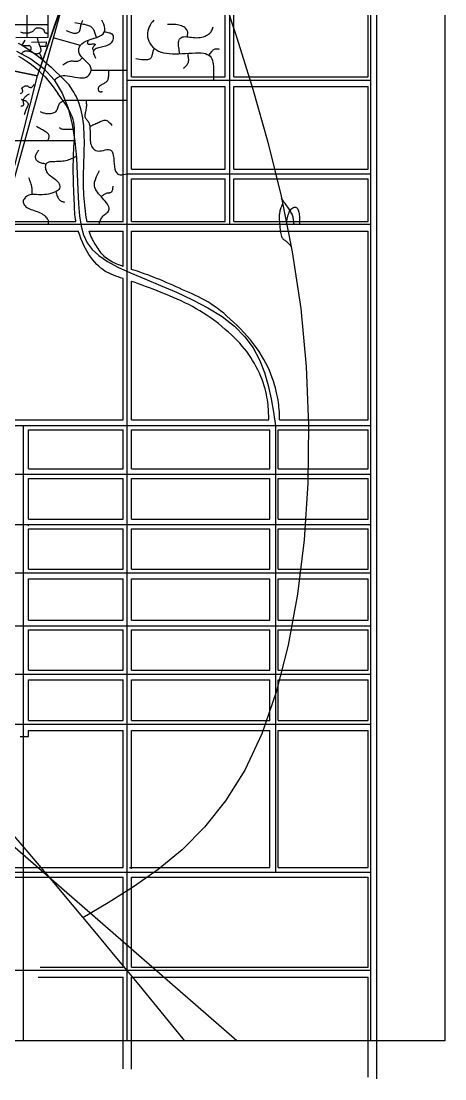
# Model space of a CAD drawing. Extents: x -15732 to 10897, y -24868 to 16165.
# Drawn here: x 5408 to 10897, y -24868 to -11160 of the extents above; entities that cross this region are included whole.
import ezdxf

# ---------------------------------------------------------------- set-up
doc = ezdxf.new("R2010")
doc.units = 0
doc.header["$MEASUREMENT"] = 0
for name, color, linetype in [('COASTLINE', 7, 'CONTINUOUS'), ('HIGHWAY', 7, 'CONTINUOUS'), ('REGIONAL_MAP', 7, 'CONTINUOUS'), ('STREETS-SPRAWL', 7, 'CONTINUOUS'), ('STREETS-SPRAWL-12M', 7, 'CONTINUOUS'), ('STREETS-SPRAWL-20M', 7, 'CONTINUOUS'), ('SUBURBS', 7, 'CONTINUOUS')]:
    doc.layers.add(name, color=color, linetype=linetype)

msp = doc.modelspace()

# ---------------------------------------------------------------- linework, layer by layer
at = {"layer": 'COASTLINE', "color": 7, "linetype": 'CONTINUOUS'}
for p, q in [((10897, 16165), (10897, -24374)), ((10897, -24374), (-15455, -24374))]:
    msp.add_line(p, q, dxfattribs=at)
at = {"layer": 'HIGHWAY', "color": 250, "linetype": 'CONTINUOUS'}
for p, q in [((7988, -10725), (8202, -11376)), ((8202, -11376), (8410, -12043)), ((8410, -12043), (8603, -12727)), ((8603, -12727), (8776, -13429)), ((8776, -13429), (8920, -14148)), ((8779, -13564), (8774, -13579)), ((8785, -13550), (8779, -13564)), ((8794, -13476), (8783, -13460)), ((8790, -13535), (8785, -13550)), ((8796, -13520), (8790, -13535)), ((8806, -13492), (8794, -13476)), ((8817, -13508), (8806, -13492)), ((8829, -13524), (8817, -13508)), ((8840, -13539), (8829, -13524)), ((8850, -13554), (8840, -13539)), ((8861, -13569), (8850, -13554)), ((8871, -13583), (8861, -13569)), ((8751, -13681), (8750, -13692)), ((8750, -13692), (8750, -13702)), ((8750, -13702), (8750, -13712)), ((8752, -13670), (8751, -13681)), ((8753, -13658), (8752, -13670)), ((8755, -13646), (8753, -13658)), ((8758, -13634), (8755, -13646)), ((8761, -13620), (8758, -13634)), ((8765, -13607), (8761, -13620)), ((8769, -13593), (8765, -13607)), ((8774, -13579), (8769, -13593)), ((8856, -13727), (8859, -13707)), ((8859, -13707), (8863, -13688)), ((8863, -13688), (8868, -13669)), ((8868, -13669), (8874, -13652)), ((8880, -13597), (8871, -13583)), ((8874, -13652), (8881, -13636)), ((8889, -13610), (8880, -13597)), ((8881, -13636), (8889, -13622)), ((8889, -13622), (8897, -13609)), ((8897, -13624), (8889, -13610)), ((8897, -13609), (8907, -13598)), ((8904, -13636), (8897, -13624)), ((8911, -13649), (8904, -13636)), ((8907, -13598), (8916, -13589)), ((8917, -13661), (8911, -13649)), ((8916, -13589), (8926, -13581)), ((8922, -13674), (8917, -13661)), ((8927, -13686), (8922, -13674)), ((8926, -13581), (8937, -13576)), ((8931, -13699), (8927, -13686)), ((8934, -13711), (8931, -13699)), ((8937, -13576), (8946, -13572)), ((8946, -13572), (8956, -13571)), ((8956, -13571), (8965, -13572)), ((8965, -13572), (8973, -13576)), ((8973, -13576), (8980, -13581)), ((8980, -13581), (8987, -13589)), ((8987, -13589), (8993, -13598)), ((8993, -13598), (8998, -13609)), ((8998, -13609), (9002, -13622)), ((9002, -13622), (9006, -13636)), ((9006, -13636), (9009, -13652)), ((9009, -13652), (9011, -13669)), ((9011, -13669), (9013, -13688)), ((9013, -13688), (9014, -13707)), ((9014, -13707), (9014, -13727)), ((8750, -13712), (8751, -13721)), ((8751, -13721), (8751, -13731)), ((8751, -13731), (8752, -13739)), ((8752, -13739), (8753, -13748)), ((8753, -13748), (8754, -13756)), ((8754, -13756), (8755, -13765)), ((8755, -13765), (8756, -13773)), ((8756, -13773), (8757, -13781)), ((8757, -13781), (8758, -13789)), ((8758, -13789), (8760, -13812)), ((8760, -13812), (8761, -13835)), ((8761, -13835), (8763, -13858)), ((8847, -13789), (8849, -13768)), ((8849, -13768), (8852, -13747)), ((8852, -13747), (8856, -13727)), ((8936, -13724), (8934, -13711)), ((8938, -13737), (8936, -13724)), ((8940, -13750), (8938, -13737)), ((8941, -13763), (8940, -13750)), ((8942, -13776), (8941, -13763)), ((8943, -13789), (8942, -13776)), ((9014, -13727), (9015, -13747)), ((9015, -13747), (9015, -13768)), ((9015, -13768), (9015, -13789)), ((8763, -13858), (8765, -13879)), ((8765, -13879), (8768, -13900)), ((8768, -13900), (8771, -13918)), ((8771, -13918), (8775, -13935)), ((8775, -13935), (8780, -13950)), ((8780, -13950), (8786, -13962)), ((8786, -13962), (8793, -13972)), ((8793, -13972), (8800, -13981)), ((8800, -13981), (8808, -13988)), ((8808, -13988), (8817, -13994)), ((8817, -13994), (8826, -14000)), ((8826, -14000), (8834, -14006)), ((8834, -14006), (8843, -14013)), ((8843, -14013), (8852, -14020)), ((8852, -14020), (8860, -14028)), ((8860, -14028), (8869, -14036)), ((8869, -14036), (8877, -14045)), ((8877, -14045), (8885, -14055)), ((8885, -14055), (8893, -14065)), ((8893, -14065), (8901, -14075)), ((8901, -14075), (8909, -14085)), ((8920, -14148), (9031, -14884)), ((9031, -14884), (9101, -15636)), ((9101, -15636), (9130, -16395)), ((9130, -16395), (9120, -17147)), ((9120, -17147), (9073, -17881)), ((9073, -17881), (8988, -18585)), ((8988, -18585), (8868, -19247)), ((8868, -19247), (8713, -19856)), ((8713, -19856), (8525, -20398)), ((8525, -20398), (8305, -20866)), ((8305, -20866), (8057, -21266)), ((8057, -21266), (7785, -21608)), ((5206, -21593), (5493, -21930)), ((7785, -21608), (7493, -21901)), ((5493, -21930), (5782, -22271)), ((7493, -21901), (7185, -22155)), ((7185, -22155), (6865, -22379)), ((5782, -22271), (6069, -22613)), ((6865, -22379), (6537, -22585)), ((6069, -22613), (6357, -22958)), ((6537, -22585), (6205, -22780)), ((6357, -22958), (6644, -23304)), ((6644, -23304), (6931, -23651)), ((6931, -23651), (7217, -24000)), ((7217, -24000), (7503, -24349)), ((7503, -24349), (7524, -24374))]:
    msp.add_line(p, q, dxfattribs=at)
at = {"layer": 'REGIONAL_MAP', "color": 8, "linetype": 'CONTINUOUS'}
msp.add_lwpolyline([(-15732, 16165), (10897, 16165), (10897, -24374), (-15732, -24374)], close=True, dxfattribs=at)
at = {"layer": 'STREETS-SPRAWL', "color": 7, "linetype": 'CONTINUOUS'}
for p, q in [((10014, -24868), (10014, -10537)), ((6728, -13755), (6728, -10664)), ((6838, -11882), (6838, -10664)), ((8053, -11882), (8053, -10664)), ((8163, -11882), (8163, -10664)), ((9904, -11882), (9904, -10664)), ((5369, -11444), (5433, -11479)), ((5433, -11479), (5495, -11518)), ((5373, -11614), (5432, -11648)), ((5432, -11648), (5488, -11684)), ((5495, -11518), (5557, -11560)), ((5557, -11560), (5617, -11605)), ((5617, -11605), (5677, -11653)), ((5488, -11684), (5541, -11722)), ((5541, -11722), (5591, -11761)), ((5591, -11761), (5636, -11800)), ((5677, -11653), (5737, -11704)), ((5737, -11704), (5796, -11758)), ((5796, -11758), (5854, -11813)), ((5636, -11800), (5678, -11841)), ((5678, -11841), (5717, -11883)), ((5717, -11883), (5753, -11925)), ((5753, -11925), (5788, -11968)), ((5854, -11813), (5912, -11869)), ((5912, -11869), (5970, -11926)), ((6838, -11882), (8053, -11882)), ((8163, -11882), (9904, -11882)), ((5788, -11968), (5821, -12011)), ((5821, -12011), (5852, -12054)), ((5852, -12054), (5884, -12098)), ((5970, -11926), (6028, -11984)), ((6044, -12008), (6028, -11984)), ((6059, -12031), (6044, -12008)), ((6075, -12055), (6059, -12031)), ((6090, -12080), (6075, -12055)), ((6838, -12008), (8053, -12008)), ((6838, -13078), (6838, -12008)), ((8053, -13078), (8053, -12008)), ((8163, -13078), (8163, -12008)), ((8163, -12008), (9904, -12008)), ((9904, -13078), (9904, -12008)), ((5912, -12136), (5884, -12098)), ((5939, -12173), (5912, -12136)), ((5965, -12211), (5939, -12173)), ((6105, -12106), (6090, -12080)), ((6119, -12133), (6105, -12106)), ((6133, -12162), (6119, -12133)), ((6146, -12192), (6133, -12162)), ((6159, -12225), (6146, -12192)), ((5990, -12249), (5965, -12211)), ((6014, -12286), (5990, -12249)), ((6035, -12323), (6014, -12286)), ((6053, -12360), (6035, -12323)), ((6170, -12259), (6159, -12225)), ((6181, -12295), (6170, -12259)), ((6190, -12334), (6181, -12295)), ((6199, -12374), (6190, -12334)), ((6068, -12397), (6053, -12360)), ((6080, -12434), (6068, -12397)), ((6089, -12470), (6080, -12434)), ((6095, -12507), (6089, -12470)), ((6207, -12417), (6199, -12374)), ((6213, -12462), (6207, -12417)), ((6218, -12508), (6213, -12462)), ((6098, -12544), (6095, -12507)), ((6100, -12581), (6098, -12544)), ((6100, -12619), (6100, -12581)), ((6222, -12557), (6218, -12508)), ((6224, -12608), (6222, -12557)), ((6226, -12659), (6224, -12608)), ((6092, -12783), (6094, -12740)), ((6094, -12740), (6097, -12699)), ((6097, -12699), (6098, -12658)), ((6098, -12658), (6100, -12619)), ((6227, -12711), (6226, -12659)), ((6227, -12764), (6227, -12711)), ((6085, -12921), (6087, -12873)), ((6087, -12873), (6090, -12827)), ((6090, -12827), (6092, -12783)), ((6223, -12919), (6225, -12868)), ((6225, -12868), (6226, -12816)), ((6226, -12816), (6227, -12764)), ((6082, -13072), (6083, -13020)), ((6083, -13020), (6084, -12969)), ((6084, -12969), (6085, -12921)), ((6218, -13063), (6220, -13016)), ((6220, -13016), (6221, -12968)), ((6221, -12968), (6223, -12919)), ((6083, -13125), (6082, -13072)), ((6084, -13180), (6083, -13125)), ((6214, -13198), (6215, -13153)), ((6215, -13153), (6216, -13108)), ((6216, -13108), (6218, -13063)), ((6838, -13078), (8053, -13078)), ((8163, -13078), (9904, -13078)), ((6085, -13234), (6084, -13180)), ((6087, -13289), (6085, -13234)), ((6089, -13341), (6087, -13289)), ((6214, -13242), (6214, -13198)), ((6214, -13285), (6214, -13242)), ((6216, -13329), (6214, -13285)), ((6838, -13205), (8053, -13205)), ((6838, -13755), (6838, -13205)), ((8053, -13755), (8053, -13205)), ((8163, -13755), (8163, -13205)), ((8163, -13205), (9904, -13205)), ((9904, -13755), (9904, -13205)), ((6092, -13392), (6089, -13341)), ((6094, -13440), (6092, -13392)), ((6218, -13373), (6216, -13329)), ((6220, -13416), (6218, -13373)), ((6223, -13459), (6220, -13416)), ((6095, -13485), (6094, -13440)), ((6097, -13525), (6095, -13485)), ((6098, -13562), (6097, -13525)), ((6100, -13597), (6098, -13562)), ((6227, -13501), (6223, -13459)), ((6231, -13543), (6227, -13501)), ((6236, -13584), (6231, -13543)), ((6102, -13630), (6100, -13597)), ((6105, -13663), (6102, -13630)), ((6109, -13696), (6105, -13663)), ((6114, -13730), (6109, -13696)), ((6241, -13624), (6236, -13584)), ((6246, -13664), (6241, -13624)), ((6251, -13701), (6246, -13664)), ((6257, -13738), (6251, -13701)), ((4308, -13755), (6118, -13755)), ((6119, -13755), (6114, -13730)), ((6260, -13755), (6257, -13738)), ((6260, -13755), (6728, -13755)), ((6838, -13755), (8053, -13755)), ((8163, -13755), (9904, -13755)), ((4308, -13881), (6150, -13881)), ((6153, -13890), (6150, -13881)), ((6167, -13934), (6153, -13890)), ((6183, -13978), (6167, -13934)), ((6201, -14022), (6183, -13978)), ((6288, -13881), (6728, -13881)), ((6293, -13896), (6288, -13881)), ((6302, -13922), (6293, -13896)), ((6311, -13946), (6302, -13922)), ((6322, -13968), (6311, -13946)), ((6332, -13990), (6322, -13968)), ((6728, -14339), (6728, -13881)), ((6838, -13881), (9904, -13881)), ((6838, -14377), (6838, -13881)), ((9904, -16328), (9904, -13881)), ((6220, -14066), (6201, -14022)), ((6241, -14108), (6220, -14066)), ((6263, -14147), (6241, -14108)), ((6344, -14010), (6332, -13990)), ((6355, -14029), (6344, -14010)), ((6367, -14049), (6355, -14029)), ((6380, -14068), (6367, -14049)), ((6392, -14088), (6380, -14068)), ((6405, -14107), (6392, -14088)), ((6418, -14127), (6405, -14107)), ((6286, -14185), (6263, -14147)), ((6311, -14220), (6286, -14185)), ((6336, -14253), (6311, -14220)), ((6362, -14284), (6336, -14253)), ((6432, -14146), (6418, -14127)), ((6446, -14165), (6432, -14146)), ((6461, -14183), (6446, -14165)), ((6477, -14200), (6461, -14183)), ((6494, -14217), (6477, -14200)), ((6512, -14232), (6494, -14217)), ((6531, -14246), (6512, -14232)), ((6550, -14259), (6531, -14246)), ((6388, -14312), (6362, -14284)), ((6415, -14337), (6388, -14312)), ((6441, -14360), (6415, -14337)), ((6468, -14380), (6441, -14360)), ((6494, -14398), (6468, -14380)), ((6571, -14271), (6550, -14259)), ((6593, -14282), (6571, -14271)), ((6615, -14293), (6593, -14282)), ((6638, -14304), (6615, -14293)), ((6662, -14314), (6638, -14304)), ((6687, -14323), (6662, -14314)), ((6713, -14333), (6687, -14323)), ((6728, -14339), (6713, -14333)), ((6852, -14382), (6838, -14377)), ((6883, -14392), (6852, -14382)), ((6914, -14402), (6883, -14392)), ((6520, -14414), (6494, -14398)), ((6548, -14428), (6520, -14414)), ((6575, -14441), (6548, -14428)), ((6604, -14453), (6575, -14441)), ((6634, -14464), (6604, -14453)), ((6665, -14475), (6634, -14464)), ((6697, -14487), (6665, -14475)), ((6728, -14497), (6697, -14487)), ((6728, -16328), (6728, -14497)), ((6946, -14413), (6914, -14402)), ((6980, -14425), (6946, -14413)), ((7014, -14437), (6980, -14425)), ((7050, -14449), (7014, -14437)), ((7087, -14463), (7050, -14449)), ((7124, -14477), (7087, -14463)), ((7163, -14493), (7124, -14477)), ((7204, -14510), (7163, -14493)), ((7245, -14527), (7204, -14510)), ((7287, -14545), (7245, -14527)), ((6838, -16328), (6838, -14533)), ((6844, -14535), (6838, -14533)), ((6886, -14549), (6844, -14535)), ((6929, -14564), (6886, -14549)), ((6974, -14580), (6929, -14564)), ((7021, -14597), (6974, -14580)), ((7070, -14615), (7021, -14597)), ((7120, -14635), (7070, -14615)), ((7172, -14655), (7120, -14635)), ((7223, -14675), (7172, -14655)), ((7329, -14564), (7287, -14545)), ((7372, -14583), (7329, -14564)), ((7415, -14603), (7372, -14583)), ((7458, -14622), (7415, -14603)), ((7500, -14641), (7458, -14622)), ((7542, -14659), (7500, -14641)), ((7583, -14677), (7542, -14659)), ((7276, -14697), (7223, -14675)), ((7328, -14719), (7276, -14697)), ((7379, -14741), (7328, -14719)), ((7430, -14763), (7379, -14741)), ((7480, -14786), (7430, -14763)), ((7529, -14810), (7480, -14786)), ((7624, -14695), (7583, -14677)), ((7665, -14714), (7624, -14695)), ((7705, -14733), (7665, -14714)), ((7745, -14754), (7705, -14733)), ((7786, -14776), (7745, -14754)), ((7826, -14799), (7786, -14776)), ((7867, -14824), (7826, -14799)), ((7579, -14834), (7529, -14810)), ((7627, -14859), (7579, -14834)), ((7676, -14886), (7627, -14859)), ((7724, -14914), (7676, -14886)), ((7772, -14944), (7724, -14914)), ((7907, -14852), (7867, -14824)), ((7949, -14881), (7907, -14852)), ((7990, -14913), (7949, -14881)), ((8032, -14946), (7990, -14913)), ((7820, -14976), (7772, -14944)), ((7868, -15010), (7820, -14976)), ((7916, -15045), (7868, -15010)), ((7963, -15080), (7916, -15045)), ((8074, -14982), (8032, -14946)), ((8117, -15021), (8074, -14982)), ((8161, -15061), (8117, -15021)), ((8205, -15104), (8161, -15061)), ((8008, -15117), (7963, -15080)), ((8052, -15154), (8008, -15117)), ((8094, -15191), (8052, -15154)), ((8134, -15227), (8094, -15191)), ((8249, -15149), (8205, -15104)), ((8293, -15195), (8249, -15149)), ((8336, -15243), (8293, -15195)), ((8172, -15263), (8134, -15227)), ((8207, -15299), (8172, -15263)), ((8240, -15335), (8207, -15299)), ((8272, -15370), (8240, -15335)), ((8378, -15292), (8336, -15243)), ((8418, -15342), (8378, -15292)), ((8456, -15393), (8418, -15342)), ((8301, -15406), (8272, -15370)), ((8330, -15442), (8301, -15406)), ((8356, -15480), (8330, -15442)), ((8382, -15518), (8356, -15480)), ((8491, -15443), (8456, -15393)), ((8523, -15493), (8491, -15443)), ((8407, -15557), (8382, -15518)), ((8430, -15598), (8407, -15557)), ((8453, -15639), (8430, -15598)), ((8553, -15543), (8523, -15493)), ((8579, -15593), (8553, -15543)), ((8603, -15641), (8579, -15593)), ((8474, -15680), (8453, -15639)), ((8494, -15722), (8474, -15680)), ((8512, -15763), (8494, -15722)), ((8529, -15804), (8512, -15763)), ((8625, -15689), (8603, -15641)), ((8644, -15736), (8625, -15689)), ((8662, -15782), (8644, -15736)), ((8544, -15845), (8529, -15804)), ((8557, -15884), (8544, -15845)), ((8568, -15923), (8557, -15884)), ((8677, -15827), (8662, -15782)), ((8691, -15871), (8677, -15827)), ((8703, -15913), (8691, -15871)), ((8578, -15961), (8568, -15923)), ((8586, -15997), (8578, -15961)), ((8593, -16032), (8586, -15997)), ((8599, -16066), (8593, -16032)), ((8713, -15954), (8703, -15913)), ((8722, -15993), (8713, -15954)), ((8729, -16030), (8722, -15993)), ((8736, -16066), (8729, -16030)), ((8604, -16099), (8599, -16066)), ((8607, -16130), (8604, -16099)), ((8610, -16160), (8607, -16130)), ((8612, -16189), (8610, -16160)), ((8741, -16101), (8736, -16066)), ((8745, -16133), (8741, -16101)), ((8748, -16164), (8745, -16133)), ((8751, -16194), (8748, -16164)), ((8614, -16216), (8612, -16189)), ((8614, -16243), (8614, -16216)), ((8615, -16269), (8614, -16243)), ((8615, -16294), (8615, -16269)), ((8615, -16319), (8615, -16294)), ((8753, -16222), (8751, -16194)), ((8754, -16249), (8753, -16222)), ((8754, -16275), (8754, -16249)), ((8755, -16301), (8754, -16275)), ((8755, -16326), (8755, -16301)), ((4308, -16328), (6728, -16328)), ((6838, -16328), (8615, -16328)), ((8615, -16328), (8615, -16319)), ((8755, -16328), (8755, -16326)), ((8755, -16328), (9904, -16328)), ((5505, -16960), (5505, -16455)), ((5505, -16455), (6728, -16455)), ((6728, -16960), (6728, -16455)), ((6838, -16960), (6838, -16455)), ((6838, -16455), (8628, -16455)), ((8628, -16960), (8628, -16455)), ((8738, -16960), (8738, -16455)), ((8738, -16455), (9904, -16455)), ((9904, -16960), (9904, -16455)), ((5505, -16960), (6728, -16960)), ((6838, -16960), (8628, -16960)), ((8738, -16960), (9904, -16960)), ((5505, -17614), (5505, -17086)), ((5505, -17086), (6728, -17086)), ((6728, -17614), (6728, -17086)), ((6838, -17614), (6838, -17086)), ((6838, -17086), (8628, -17086)), ((8628, -17614), (8628, -17086)), ((8738, -17614), (8738, -17086)), ((8738, -17086), (9904, -17086)), ((9904, -17614), (9904, -17086)), ((5505, -17614), (6728, -17614)), ((6838, -17614), (8628, -17614)), ((8738, -17614), (9904, -17614)), ((5505, -17700), (5505, -17693)), ((5505, -18261), (5505, -17740)), ((5505, -17740), (6728, -17740)), ((6728, -18261), (6728, -17740)), ((6838, -18261), (6838, -17740)), ((6838, -17740), (8628, -17740)), ((8628, -18261), (8628, -17740)), ((8738, -18261), (8738, -17740)), ((8738, -17740), (9904, -17740)), ((9904, -18261), (9904, -17740)), ((5505, -18261), (6728, -18261)), ((6838, -18261), (8628, -18261)), ((8738, -18261), (9904, -18261)), ((5505, -18923), (5505, -18387)), ((5505, -18387), (6728, -18387)), ((6728, -18923), (6728, -18387)), ((6838, -18923), (6838, -18387)), ((6838, -18387), (8628, -18387)), ((8628, -18923), (8628, -18387)), ((8738, -18923), (8738, -18387)), ((8738, -18387), (9904, -18387)), ((9904, -18923), (9904, -18387)), ((5505, -18923), (6728, -18923)), ((5505, -19570), (5505, -19049)), ((5505, -19049), (6728, -19049)), ((6728, -19570), (6728, -19049)), ((6838, -18923), (8628, -18923)), ((6838, -19570), (6838, -19049)), ((6838, -19049), (8628, -19049)), ((8628, -19570), (8628, -19049)), ((8738, -18923), (9904, -18923)), ((8738, -19570), (8738, -19049)), ((8738, -19049), (9904, -19049)), ((9904, -19570), (9904, -19049)), ((5505, -19570), (6728, -19570)), ((6838, -19570), (8628, -19570)), ((8738, -19570), (9904, -19570)), ((5505, -20224), (5505, -19696)), ((5505, -19696), (6728, -19696)), ((6728, -20224), (6728, -19696)), ((6838, -20224), (6838, -19696)), ((6838, -19696), (8628, -19696)), ((8628, -20224), (8628, -19696)), ((8738, -20224), (8738, -19696)), ((8738, -19696), (9904, -19696)), ((9904, -20224), (9904, -19696)), ((5505, -20224), (6728, -20224)), ((6838, -20224), (8628, -20224)), ((8738, -20224), (9904, -20224)), ((5505, -20429), (5505, -20351)), ((5505, -20351), (6728, -20351)), ((6728, -22127), (6728, -20351)), ((6838, -20351), (8628, -20351)), ((6838, -22146), (6838, -20351)), ((8628, -22127), (8628, -20351)), ((8738, -22127), (8738, -20351)), ((8738, -20351), (9904, -20351)), ((9904, -22127), (9904, -20351)), ((5395, -20429), (5505, -20429)), ((5124, -22127), (6728, -22127)), ((6813, -22127), (8628, -22127)), ((8738, -22127), (9904, -22127)), ((5246, -22253), (6728, -22253)), ((6728, -23421), (6728, -22253)), ((6838, -23421), (6838, -22253)), ((6838, -22253), (9904, -22253)), ((9904, -23421), (9904, -22253)), ((5654, -23421), (6728, -23421)), ((6838, -23421), (9904, -23421)), ((5627, -23548), (6728, -23548)), ((6728, -24736), (6728, -23548)), ((6838, -24742), (6838, -23548)), ((6838, -23548), (9904, -23548)), ((9904, -24848), (9904, -23548))]:
    msp.add_line(p, q, dxfattribs=at)
at = {"layer": 'STREETS-SPRAWL-12M', "color": 253, "linetype": 'CONTINUOUS'}
for p, q in [((6045, -10573), (5152, -13789)), ((5480, -10978), (5480, -11372)), ((5752, -10978), (5752, -11372)), ((5327, -11205), (5754, -11204)), ((6127, -11187), (6103, -11183)), ((6150, -11190), (6127, -11187)), ((6172, -11194), (6150, -11190)), ((6194, -11197), (6172, -11194)), ((6175, -11234), (6174, -11242)), ((6176, -11226), (6175, -11234)), ((6178, -11218), (6176, -11226)), ((6180, -11210), (6178, -11218)), ((6182, -11202), (6180, -11210)), ((6185, -11194), (6182, -11202)), ((6188, -11186), (6185, -11194)), ((6192, -11178), (6188, -11186)), ((6196, -11170), (6192, -11178)), ((6215, -11201), (6194, -11197)), ((6200, -11162), (6196, -11170)), ((6205, -11153), (6200, -11162)), ((6235, -11205), (6215, -11201)), ((6253, -11210), (6235, -11205)), ((6270, -11214), (6253, -11210)), ((6285, -11219), (6270, -11214)), ((6298, -11225), (6285, -11219)), ((6309, -11231), (6298, -11225)), ((6319, -11238), (6309, -11231)), ((6328, -11245), (6319, -11238)), ((6467, -11173), (6452, -11147)), ((6479, -11200), (6467, -11173)), ((6488, -11227), (6479, -11200)), ((6493, -11254), (6488, -11227)), ((7067, -11233), (7057, -11258)), ((7079, -11210), (7067, -11233)), ((7093, -11187), (7079, -11210)), ((7110, -11167), (7093, -11187)), ((7127, -11148), (7110, -11167)), ((7325, -11203), (7302, -11203)), ((7348, -11203), (7325, -11203)), ((7370, -11203), (7348, -11203)), ((7392, -11203), (7370, -11203)), ((7413, -11205), (7392, -11203)), ((7433, -11207), (7413, -11205)), ((7452, -11210), (7433, -11207)), ((7470, -11215), (7452, -11210)), ((7487, -11220), (7470, -11215)), ((7502, -11227), (7487, -11220)), ((7515, -11235), (7502, -11227)), ((7528, -11243), (7515, -11235)), ((7890, -11247), (7895, -11234)), ((5752, -11372), (5341, -11374)), ((5400, -11297), (5409, -11302)), ((5409, -11302), (5419, -11306)), ((5419, -11306), (5429, -11309)), ((5429, -11309), (5441, -11311)), ((5441, -11311), (5453, -11313)), ((5453, -11313), (5465, -11313)), ((5465, -11313), (5477, -11313)), ((5477, -11313), (5489, -11312)), ((5489, -11312), (5501, -11311)), ((5501, -11311), (5512, -11309)), ((5512, -11309), (5522, -11306)), ((5522, -11306), (5531, -11303)), ((5531, -11303), (5539, -11300)), ((5539, -11300), (5547, -11297)), ((5547, -11297), (5554, -11293)), ((5554, -11293), (5560, -11288)), ((5560, -11288), (5566, -11284)), ((5566, -11284), (5571, -11279)), ((5571, -11279), (5576, -11274)), ((5576, -11274), (5580, -11269)), ((5580, -11269), (5585, -11264)), ((5585, -11264), (5590, -11259)), ((5590, -11259), (5595, -11255)), ((5595, -11255), (5601, -11251)), ((5601, -11251), (5607, -11248)), ((5607, -11248), (5615, -11246)), ((5615, -11246), (5624, -11245)), ((5621, -11382), (5618, -11372)), ((5624, -11245), (5633, -11245)), ((5633, -11245), (5644, -11246)), ((5644, -11246), (5654, -11248)), ((5654, -11248), (5664, -11251)), ((5664, -11251), (5674, -11255)), ((5674, -11255), (5683, -11259)), ((5683, -11259), (5690, -11263)), ((5690, -11263), (5696, -11269)), ((5696, -11269), (5700, -11274)), ((5700, -11274), (5703, -11280)), ((5703, -11280), (5706, -11286)), ((5706, -11286), (5708, -11292)), ((5708, -11292), (5710, -11297)), ((5710, -11297), (5712, -11302)), ((5712, -11302), (5715, -11306)), ((5715, -11306), (5718, -11309)), ((5718, -11309), (5722, -11311)), ((5722, -11311), (5727, -11312)), ((5727, -11312), (5732, -11313)), ((5732, -11313), (5737, -11314)), ((5737, -11314), (5743, -11314)), ((5743, -11314), (5749, -11314)), ((5749, -11314), (5752, -11314)), ((5819, -11371), (6171, -11471)), ((6010, -11291), (5996, -11284)), ((6025, -11297), (6010, -11291)), ((6039, -11302), (6025, -11297)), ((6052, -11307), (6039, -11302)), ((6065, -11312), (6052, -11307)), ((6078, -11315), (6065, -11312)), ((6090, -11318), (6078, -11315)), ((6102, -11319), (6090, -11318)), ((6112, -11319), (6102, -11319)), ((6122, -11318), (6112, -11319)), ((6131, -11316), (6122, -11318)), ((6139, -11312), (6131, -11316)), ((6146, -11308), (6139, -11312)), ((6152, -11303), (6146, -11308)), ((6158, -11297), (6152, -11303)), ((6162, -11290), (6158, -11297)), ((6166, -11283), (6162, -11290)), ((6168, -11275), (6166, -11283)), ((6170, -11267), (6168, -11275)), ((6172, -11259), (6170, -11267)), ((6173, -11251), (6172, -11259)), ((6174, -11242), (6173, -11251)), ((6336, -11253), (6328, -11245)), ((6343, -11262), (6336, -11253)), ((6349, -11271), (6343, -11262)), ((6354, -11282), (6349, -11271)), ((6352, -11382), (6388, -11370)), ((6359, -11293), (6354, -11282)), ((6364, -11305), (6359, -11293)), ((6368, -11318), (6364, -11305)), ((6372, -11331), (6368, -11318)), ((6376, -11344), (6372, -11331)), ((6379, -11358), (6376, -11344)), ((6383, -11372), (6379, -11358)), ((6388, -11370), (6421, -11356)), ((6421, -11356), (6449, -11341)), ((6449, -11341), (6471, -11323)), ((6471, -11323), (6485, -11302)), ((6484, -11298), (6501, -11300)), ((6485, -11302), (6492, -11279)), ((6492, -11279), (6493, -11254)), ((6501, -11300), (6517, -11302)), ((6517, -11302), (6533, -11305)), ((6533, -11305), (6548, -11309)), ((6548, -11309), (6562, -11313)), ((6562, -11313), (6574, -11319)), ((6574, -11319), (6584, -11326)), ((6584, -11326), (6592, -11335)), ((6592, -11335), (6598, -11346)), ((6598, -11346), (6601, -11359)), ((6601, -11372), (6600, -11386)), ((6601, -11359), (6601, -11372)), ((7046, -11311), (7045, -11338)), ((7045, -11338), (7047, -11366)), ((7050, -11284), (7046, -11311)), ((7047, -11366), (7054, -11394)), ((7057, -11258), (7050, -11284)), ((7468, -11383), (7478, -11375)), ((7478, -11375), (7489, -11368)), ((7489, -11368), (7502, -11364)), ((7502, -11364), (7517, -11361)), ((7517, -11361), (7534, -11360)), ((7538, -11252), (7528, -11243)), ((7534, -11360), (7553, -11361)), ((7547, -11262), (7538, -11252)), ((7554, -11272), (7547, -11262)), ((7553, -11361), (7573, -11363)), ((7560, -11282), (7554, -11272)), ((7559, -11362), (7562, -11352)), ((7564, -11292), (7560, -11282)), ((7562, -11352), (7564, -11342)), ((7566, -11302), (7564, -11292)), ((7564, -11342), (7565, -11332)), ((7565, -11332), (7567, -11322)), ((7567, -11312), (7566, -11302)), ((7567, -11322), (7567, -11312)), ((7573, -11363), (7594, -11366)), ((7594, -11366), (7616, -11369)), ((7616, -11369), (7638, -11371)), ((7638, -11371), (7661, -11373)), ((7661, -11373), (7684, -11374)), ((7684, -11374), (7707, -11373)), ((7707, -11373), (7729, -11370)), ((7729, -11370), (7750, -11366)), ((7750, -11366), (7770, -11361)), ((7770, -11361), (7790, -11354)), ((7790, -11354), (7807, -11347)), ((7807, -11347), (7823, -11338)), ((7823, -11338), (7837, -11329)), ((7837, -11329), (7849, -11319)), ((7849, -11319), (7859, -11308)), ((7859, -11308), (7868, -11297)), ((7868, -11297), (7875, -11285)), ((7875, -11285), (7881, -11272)), ((7881, -11272), (7886, -11260)), ((7886, -11260), (7890, -11247)), ((5413, -11469), (5406, -11465)), ((5421, -11473), (5413, -11469)), ((5420, -11473), (5462, -11406)), ((5429, -11476), (5421, -11473)), ((5437, -11478), (5429, -11476)), ((5446, -11480), (5437, -11478)), ((5454, -11480), (5446, -11480)), ((5463, -11480), (5454, -11480)), ((5472, -11480), (5463, -11480)), ((5481, -11479), (5472, -11480)), ((5490, -11478), (5481, -11479)), ((5498, -11478), (5490, -11478)), ((5506, -11478), (5498, -11478)), ((5513, -11479), (5506, -11478)), ((5519, -11481), (5513, -11479)), ((5524, -11484), (5519, -11481)), ((5529, -11488), (5524, -11484)), ((5532, -11493), (5529, -11488)), ((5535, -11498), (5532, -11493)), ((5537, -11503), (5535, -11498)), ((5538, -11508), (5537, -11503)), ((5539, -11514), (5538, -11508)), ((5538, -11519), (5539, -11514)), ((5544, -11431), (5732, -11427)), ((5623, -11392), (5621, -11382)), ((5625, -11402), (5623, -11392)), ((5628, -11412), (5625, -11402)), ((5630, -11423), (5628, -11412)), ((5634, -11433), (5630, -11423)), ((5637, -11444), (5634, -11433)), ((5641, -11455), (5637, -11444)), ((5646, -11466), (5641, -11455)), ((5650, -11478), (5646, -11466)), ((5655, -11489), (5650, -11478)), ((5729, -11489), (5652, -11488)), ((5659, -11501), (5655, -11489)), ((5663, -11512), (5659, -11501)), ((5665, -11523), (5663, -11512)), ((5732, -11427), (5729, -11489)), ((6156, -11516), (6163, -11494)), ((6163, -11494), (6175, -11473)), ((6175, -11473), (6192, -11454)), ((6192, -11454), (6216, -11436)), ((6216, -11436), (6245, -11421)), ((6245, -11421), (6279, -11407)), ((6269, -11431), (6268, -11437)), ((6268, -11437), (6268, -11443)), ((6268, -11443), (6269, -11448)), ((6271, -11424), (6269, -11431)), ((6269, -11448), (6271, -11453)), ((6273, -11417), (6271, -11424)), ((6271, -11453), (6274, -11456)), ((6275, -11409), (6273, -11417)), ((6274, -11456), (6279, -11458)), ((6279, -11407), (6315, -11395)), ((6279, -11458), (6285, -11459)), ((6285, -11459), (6292, -11459)), ((6292, -11459), (6300, -11458)), ((6300, -11458), (6308, -11458)), ((6308, -11458), (6317, -11456)), ((6315, -11395), (6352, -11382)), ((6317, -11456), (6326, -11455)), ((6326, -11455), (6334, -11455)), ((6334, -11455), (6341, -11454)), ((6335, -11507), (6334, -11512)), ((6334, -11512), (6334, -11516)), ((6338, -11501), (6335, -11507)), ((6342, -11496), (6338, -11501)), ((6341, -11454), (6348, -11454)), ((6346, -11490), (6342, -11496)), ((6351, -11485), (6346, -11490)), ((6348, -11454), (6354, -11455)), ((6356, -11479), (6351, -11485)), ((6354, -11455), (6359, -11456)), ((6360, -11474), (6356, -11479)), ((6359, -11456), (6363, -11457)), ((6364, -11470), (6360, -11474)), ((6363, -11457), (6365, -11460)), ((6366, -11466), (6364, -11470)), ((6365, -11460), (6366, -11462)), ((6366, -11462), (6366, -11466)), ((6396, -11510), (6381, -11516)), ((6412, -11505), (6396, -11510)), ((6430, -11500), (6412, -11505)), ((6448, -11495), (6430, -11500)), ((6465, -11491), (6448, -11495)), ((6482, -11487), (6465, -11491)), ((6499, -11482), (6482, -11487)), ((6514, -11478), (6499, -11482)), ((6529, -11472), (6514, -11478)), ((6542, -11466), (6529, -11472)), ((6555, -11458), (6542, -11466)), ((6566, -11450), (6555, -11458)), ((6576, -11440), (6566, -11450)), ((6584, -11428), (6576, -11440)), ((6591, -11415), (6584, -11428)), ((6596, -11401), (6591, -11415)), ((6600, -11386), (6596, -11401)), ((7054, -11394), (7063, -11421)), ((7063, -11421), (7076, -11447)), ((7076, -11447), (7093, -11472)), ((7093, -11472), (7112, -11495)), ((7112, -11495), (7135, -11516)), ((7128, -11510), (7125, -11521)), ((7446, -11447), (7447, -11431)), ((7446, -11464), (7446, -11447)), ((7448, -11482), (7446, -11464)), ((7447, -11431), (7450, -11417)), ((7450, -11501), (7448, -11482)), ((7450, -11417), (7454, -11404)), ((7453, -11521), (7450, -11501)), ((7454, -11404), (7460, -11393)), ((7460, -11393), (7468, -11383)), ((5410, -11585), (5415, -11579)), ((5415, -11579), (5420, -11573)), ((5420, -11573), (5425, -11568)), ((5425, -11568), (5430, -11563)), ((5430, -11563), (5436, -11558)), ((5436, -11558), (5442, -11554)), ((5442, -11554), (5448, -11551)), ((5448, -11551), (5455, -11548)), ((5455, -11548), (5462, -11546)), ((5462, -11546), (5470, -11545)), ((5470, -11545), (5478, -11544)), ((5478, -11544), (5487, -11545)), ((5487, -11545), (5496, -11546)), ((5496, -11546), (5506, -11548)), ((5506, -11548), (5515, -11550)), ((5515, -11550), (5525, -11554)), ((5519, -11551), (5523, -11547)), ((5523, -11547), (5526, -11542)), ((5525, -11554), (5536, -11558)), ((5526, -11542), (5530, -11538)), ((5530, -11538), (5533, -11533)), ((5533, -11533), (5535, -11528)), ((5535, -11528), (5537, -11524)), ((5536, -11558), (5546, -11562)), ((5537, -11524), (5538, -11519)), ((5546, -11562), (5557, -11566)), ((5557, -11566), (5567, -11571)), ((5567, -11571), (5578, -11575)), ((5578, -11575), (5589, -11578)), ((5589, -11578), (5599, -11580)), ((5599, -11580), (5610, -11582)), ((5610, -11582), (5620, -11581)), ((5620, -11581), (5629, -11579)), ((5629, -11579), (5638, -11576)), ((5638, -11576), (5647, -11571)), ((5647, -11571), (5654, -11566)), ((5647, -11575), (5686, -11659)), ((5654, -11566), (5659, -11559)), ((5659, -11559), (5664, -11551)), ((5664, -11551), (5666, -11542)), ((5667, -11533), (5665, -11523)), ((5666, -11542), (5667, -11533)), ((6154, -11538), (6156, -11516)), ((6157, -11560), (6154, -11538)), ((6164, -11582), (6157, -11560)), ((6175, -11603), (6164, -11582)), ((6190, -11623), (6175, -11603)), ((6187, -11650), (6179, -11657)), ((6195, -11643), (6187, -11650)), ((6208, -11641), (6190, -11623)), ((6202, -11635), (6195, -11643)), ((6227, -11659), (6208, -11641)), ((6334, -11516), (6335, -11521)), ((6335, -11521), (6337, -11525)), ((6337, -11525), (6340, -11530)), ((6340, -11530), (6344, -11534)), ((6344, -11549), (6343, -11560)), ((6343, -11560), (6344, -11572)), ((6344, -11534), (6348, -11538)), ((6349, -11540), (6344, -11549)), ((6344, -11572), (6347, -11585)), ((6347, -11585), (6352, -11598)), ((6348, -11538), (6352, -11542)), ((6357, -11531), (6349, -11540)), ((6352, -11598), (6358, -11611)), ((6367, -11523), (6357, -11531)), ((6358, -11611), (6366, -11625)), ((6366, -11625), (6373, -11639)), ((6381, -11516), (6367, -11523)), ((6919, -11653), (6895, -11650)), ((7080, -11648), (7071, -11653)), ((7087, -11640), (7080, -11648)), ((7093, -11632), (7087, -11640)), ((7097, -11623), (7093, -11632)), ((7100, -11614), (7097, -11623)), ((7103, -11603), (7100, -11614)), ((7105, -11593), (7103, -11603)), ((7108, -11583), (7105, -11593)), ((7110, -11572), (7108, -11583)), ((7113, -11562), (7110, -11572)), ((7116, -11552), (7113, -11562)), ((7119, -11541), (7116, -11552)), ((7122, -11531), (7119, -11541)), ((7125, -11521), (7122, -11531)), ((7135, -11516), (7160, -11533)), ((7160, -11533), (7189, -11548)), ((7189, -11548), (7220, -11560)), ((7220, -11560), (7253, -11569)), ((7253, -11569), (7289, -11576)), ((7289, -11576), (7327, -11580)), ((7327, -11580), (7367, -11583)), ((7367, -11583), (7408, -11584)), ((7408, -11584), (7451, -11583)), ((7451, -11583), (7494, -11581)), ((7457, -11541), (7453, -11521)), ((7461, -11562), (7457, -11541)), ((7465, -11582), (7461, -11562)), ((7494, -11581), (7538, -11578)), ((7538, -11578), (7581, -11575)), ((7564, -11576), (7567, -11592)), ((7567, -11592), (7569, -11608)), ((7569, -11608), (7572, -11624)), ((7572, -11624), (7573, -11639)), ((7573, -11639), (7574, -11654)), ((7581, -11575), (7624, -11573)), ((7624, -11573), (7665, -11571)), ((7665, -11571), (7703, -11570)), ((7703, -11570), (7738, -11571)), ((7738, -11571), (7770, -11575)), ((7770, -11575), (7797, -11581)), ((7797, -11581), (7820, -11590)), ((7820, -11590), (7839, -11601)), ((7839, -11601), (7855, -11615)), ((7843, -11604), (7850, -11592)), ((7850, -11592), (7858, -11580)), ((7855, -11615), (7868, -11632)), ((7858, -11580), (7866, -11569)), ((7866, -11569), (7873, -11558)), ((7868, -11632), (7878, -11650)), ((7873, -11558), (7881, -11548)), ((7878, -11650), (7886, -11671)), ((7881, -11548), (7889, -11540)), ((7889, -11540), (7897, -11532)), ((7897, -11532), (7905, -11526)), ((7905, -11526), (7913, -11522)), ((7913, -11522), (7922, -11519)), ((7922, -11519), (7930, -11518)), ((7930, -11518), (7939, -11517)), ((7939, -11517), (7948, -11518)), ((7948, -11518), (7957, -11519)), ((7957, -11519), (7966, -11520)), ((7966, -11520), (7975, -11522)), ((5961, -11721), (5949, -11729)), ((5973, -11713), (5961, -11721)), ((5985, -11706), (5973, -11713)), ((5997, -11699), (5985, -11706)), ((6009, -11693), (5997, -11699)), ((6021, -11688), (6009, -11693)), ((6033, -11684), (6021, -11688)), ((6045, -11681), (6033, -11684)), ((6057, -11680), (6045, -11681)), ((6069, -11679), (6057, -11680)), ((6081, -11680), (6069, -11679)), ((6093, -11681), (6081, -11680)), ((6104, -11682), (6093, -11681)), ((6115, -11682), (6104, -11682)), ((6125, -11682), (6115, -11682)), ((6136, -11681), (6125, -11682)), ((6145, -11678), (6136, -11681)), ((6154, -11674), (6145, -11678)), ((6163, -11670), (6154, -11674)), ((6171, -11664), (6163, -11670)), ((6179, -11657), (6171, -11664)), ((6246, -11677), (6227, -11659)), ((6265, -11694), (6246, -11677)), ((6282, -11712), (6265, -11694)), ((6297, -11731), (6282, -11712)), ((6307, -11751), (6297, -11731)), ((6313, -11772), (6307, -11751)), ((6313, -11794), (6313, -11772)), ((6943, -11656), (6919, -11653)), ((6966, -11659), (6943, -11656)), ((6988, -11661), (6966, -11659)), ((7009, -11662), (6988, -11661)), ((7028, -11662), (7009, -11662)), ((7045, -11661), (7028, -11662)), ((7059, -11658), (7045, -11661)), ((7071, -11653), (7059, -11658)), ((7517, -11767), (7508, -11775)), ((7527, -11758), (7517, -11767)), ((7537, -11748), (7527, -11758)), ((7545, -11739), (7537, -11748)), ((7553, -11729), (7545, -11739)), ((7560, -11718), (7553, -11729)), ((7566, -11707), (7560, -11718)), ((7570, -11695), (7566, -11707)), ((7573, -11682), (7570, -11695)), ((7574, -11668), (7573, -11682)), ((7574, -11654), (7574, -11668)), ((7886, -11671), (7892, -11694)), ((7892, -11694), (7896, -11719)), ((7896, -11719), (7899, -11745)), ((7899, -11745), (7901, -11773)), ((7901, -11773), (7901, -11802)), ((5837, -11923), (5851, -11911)), ((5851, -11911), (5864, -11900)), ((5864, -11900), (5879, -11890)), ((5879, -11890), (5895, -11880)), ((5895, -11880), (5912, -11873)), ((5912, -11873), (5932, -11868)), ((5932, -11868), (5954, -11865)), ((5954, -11865), (5979, -11865)), ((5979, -11865), (6007, -11868)), ((6007, -11868), (6038, -11873)), ((6038, -11873), (6070, -11879)), ((6070, -11879), (6103, -11886)), ((6103, -11886), (6137, -11892)), ((6137, -11892), (6169, -11895)), ((6169, -11895), (6199, -11896)), ((6199, -11896), (6227, -11893)), ((6227, -11893), (6251, -11884)), ((6251, -11884), (6272, -11872)), ((6272, -11872), (6289, -11855)), ((6289, -11855), (6301, -11836)), ((6301, -11836), (6310, -11816)), ((6310, -11816), (6313, -11794)), ((6313, -11797), (6776, -11797)), ((6529, -11920), (6525, -11929)), ((6533, -11910), (6529, -11920)), ((6535, -11899), (6533, -11910)), ((6537, -11887), (6535, -11899)), ((6538, -11873), (6537, -11887)), ((6539, -11859), (6538, -11873)), ((6539, -11797), (6539, -11813)), ((6539, -11813), (6539, -11829)), ((6539, -11829), (6539, -11844)), ((6539, -11844), (6539, -11859)), ((7899, -11895), (7898, -11926)), ((7900, -11863), (7899, -11895)), ((7901, -11832), (7900, -11863)), ((7901, -11802), (7901, -11832)), ((5413, -12029), (5406, -12023)), ((5419, -12036), (5413, -12029)), ((5418, -12031), (5425, -12024)), ((5424, -12045), (5419, -12036)), ((5427, -12053), (5424, -12045)), ((5425, -12024), (5431, -12017)), ((5428, -12061), (5427, -12053)), ((5428, -12069), (5428, -12061)), ((5431, -12017), (5438, -12011)), ((5438, -12011), (5445, -12005)), ((5445, -12005), (5452, -12001)), ((5452, -12001), (5459, -11998)), ((5459, -11998), (5467, -11996)), ((5467, -11996), (5474, -11996)), ((5474, -11996), (5482, -11997)), ((5482, -11997), (5490, -12000)), ((5490, -12000), (5497, -12005)), ((5497, -12005), (5505, -12009)), ((5505, -12009), (5513, -12014)), ((5513, -12014), (5520, -12017)), ((5520, -12017), (5527, -12020)), ((5527, -12020), (5534, -12021)), ((5534, -12021), (5540, -12020)), ((5540, -12020), (5546, -12017)), ((5546, -12017), (5552, -12013)), ((5552, -12013), (5557, -12007)), ((5557, -12007), (5562, -12000)), ((5562, -12000), (5566, -11992)), ((5566, -11992), (5571, -11984)), ((5571, -11984), (5576, -11976)), ((6405, -12029), (6404, -12037)), ((6404, -12037), (6404, -12044)), ((6404, -12044), (6406, -12051)), ((6408, -12021), (6405, -12029)), ((6406, -12051), (6409, -12058)), ((6412, -12014), (6408, -12021)), ((6409, -12058), (6412, -12064)), ((6418, -12007), (6412, -12014)), ((6426, -12000), (6418, -12007)), ((6434, -11994), (6426, -12000)), ((6444, -11988), (6434, -11994)), ((6454, -11982), (6444, -11988)), ((6465, -11976), (6454, -11982)), ((6475, -11971), (6465, -11976)), ((6485, -11966), (6475, -11971)), ((6493, -11960), (6485, -11966)), ((6501, -11955), (6493, -11960)), ((6509, -11949), (6501, -11955)), ((6515, -11943), (6509, -11949)), ((6521, -11936), (6515, -11943)), ((6525, -11929), (6521, -11936)), ((5399, -12098), (5408, -12094)), ((5406, -12172), (5416, -12174)), ((5408, -12094), (5416, -12089)), ((5416, -12089), (5422, -12084)), ((5416, -12174), (5425, -12177)), ((5422, -12084), (5426, -12077)), ((5425, -12177), (5435, -12179)), ((5426, -12077), (5428, -12069)), ((5435, -12179), (5443, -12182)), ((5436, -12183), (5437, -12176)), ((5436, -12190), (5436, -12183)), ((5436, -12198), (5436, -12190)), ((5437, -12206), (5436, -12198)), ((5437, -12176), (5439, -12170)), ((5439, -12170), (5442, -12164)), ((5442, -12164), (5446, -12158)), ((5443, -12182), (5452, -12186)), ((5446, -12158), (5450, -12152)), ((5450, -12152), (5455, -12146)), ((5452, -12186), (5460, -12190)), ((5455, -12146), (5460, -12141)), ((5460, -12141), (5466, -12135)), ((5460, -12190), (5467, -12194)), ((5466, -12135), (5472, -12130)), ((5467, -12194), (5474, -12199)), ((5472, -12130), (5478, -12125)), ((5474, -12199), (5480, -12204)), ((5478, -12125), (5485, -12120)), ((5485, -12120), (5492, -12115)), ((5492, -12115), (5500, -12110)), ((5500, -12110), (5507, -12105)), ((5507, -12105), (5515, -12100)), ((5954, -12196), (5942, -12201)), ((5967, -12190), (5954, -12196)), ((5979, -12185), (5967, -12190)), ((5979, -12185), (6781, -12185)), ((6248, -12185), (6249, -12197)), ((6249, -12197), (6251, -12210)), ((6412, -12064), (6416, -12068)), ((6416, -12068), (6421, -12071)), ((6421, -12071), (6426, -12074)), ((6426, -12074), (6431, -12075)), ((6431, -12075), (6437, -12075)), ((6437, -12075), (6443, -12075)), ((6443, -12075), (6449, -12074)), ((6449, -12074), (6455, -12073)), ((6455, -12073), (6462, -12072)), ((5402, -12262), (5410, -12261)), ((5410, -12261), (5418, -12259)), ((5418, -12259), (5425, -12257)), ((5425, -12257), (5431, -12254)), ((5431, -12254), (5436, -12251)), ((5436, -12251), (5439, -12247)), ((5439, -12213), (5437, -12206)), ((5440, -12221), (5439, -12213)), ((5439, -12247), (5441, -12241)), ((5441, -12228), (5440, -12221)), ((5442, -12235), (5441, -12228)), ((5441, -12241), (5442, -12235)), ((5460, -12331), (5458, -12338)), ((5463, -12324), (5460, -12331)), ((5465, -12318), (5463, -12324)), ((5468, -12312), (5465, -12318)), ((5470, -12306), (5468, -12312)), ((5473, -12300), (5470, -12306)), ((5476, -12294), (5473, -12300)), ((5479, -12288), (5476, -12294)), ((5482, -12283), (5479, -12288)), ((5480, -12204), (5485, -12209)), ((5485, -12277), (5482, -12283)), ((5485, -12209), (5489, -12215)), ((5488, -12271), (5485, -12277)), ((5490, -12266), (5488, -12271)), ((5489, -12215), (5493, -12221)), ((5493, -12260), (5490, -12266)), ((5493, -12221), (5495, -12227)), ((5495, -12255), (5493, -12260)), ((5495, -12227), (5497, -12232)), ((5496, -12249), (5495, -12255)), ((5497, -12244), (5496, -12249)), ((5497, -12232), (5497, -12238)), ((5497, -12238), (5497, -12244)), ((5668, -12338), (5659, -12333)), ((5855, -12334), (5845, -12342)), ((5863, -12324), (5855, -12334)), ((5869, -12313), (5863, -12324)), ((5874, -12301), (5869, -12313)), ((5878, -12289), (5874, -12301)), ((5882, -12276), (5878, -12289)), ((5886, -12263), (5882, -12276)), ((5890, -12252), (5886, -12263)), ((5895, -12241), (5890, -12252)), ((5902, -12231), (5895, -12241)), ((5911, -12222), (5902, -12231)), ((5920, -12215), (5911, -12222)), ((5931, -12208), (5920, -12215)), ((5942, -12201), (5931, -12208)), ((6242, -12333), (6239, -12348)), ((6245, -12318), (6242, -12333)), ((6248, -12303), (6245, -12318)), ((6251, -12289), (6248, -12303)), ((6251, -12210), (6252, -12222)), ((6252, -12275), (6251, -12289)), ((6252, -12222), (6253, -12235)), ((6253, -12261), (6252, -12275)), ((6253, -12235), (6253, -12248)), ((6253, -12248), (6253, -12261)), ((5450, -12365), (5448, -12372)), ((5452, -12358), (5450, -12365)), ((5454, -12351), (5452, -12358)), ((5456, -12344), (5454, -12351)), ((5458, -12338), (5456, -12344)), ((5677, -12342), (5668, -12338)), ((5686, -12347), (5677, -12342)), ((5696, -12351), (5686, -12347)), ((5707, -12354), (5696, -12351)), ((5718, -12357), (5707, -12354)), ((5730, -12360), (5718, -12357)), ((5743, -12361), (5730, -12360)), ((5758, -12362), (5743, -12361)), ((5773, -12362), (5758, -12362)), ((5789, -12360), (5773, -12362)), ((5804, -12358), (5789, -12360)), ((5819, -12354), (5804, -12358)), ((5832, -12349), (5819, -12354)), ((5845, -12342), (5832, -12349)), ((6236, -12362), (6234, -12375)), ((6234, -12375), (6234, -12388)), ((6234, -12388), (6235, -12399)), ((6235, -12399), (6238, -12409)), ((6239, -12348), (6236, -12362)), ((6238, -12409), (6243, -12418)), ((6243, -12418), (6249, -12427)), ((6249, -12427), (6256, -12435)), ((6256, -12435), (6264, -12443)), ((6264, -12443), (6271, -12453)), ((6271, -12453), (6278, -12463)), ((6278, -12463), (6284, -12475)), ((6404, -12474), (6418, -12468)), ((6418, -12468), (6431, -12461)), ((6431, -12461), (6444, -12456)), ((6444, -12456), (6457, -12450)), ((6457, -12450), (6470, -12446)), ((6470, -12446), (6482, -12444)), ((6482, -12444), (6494, -12443)), ((6494, -12443), (6505, -12444)), ((6505, -12444), (6516, -12447)), ((6516, -12447), (6527, -12452)), ((6527, -12452), (6537, -12459)), ((6537, -12459), (6546, -12468)), ((6546, -12468), (6556, -12478)), ((5620, -12533), (5606, -12526)), ((5633, -12541), (5620, -12533)), ((5647, -12548), (5633, -12541)), ((5660, -12556), (5647, -12548)), ((5673, -12563), (5660, -12556)), ((5685, -12570), (5673, -12563)), ((5697, -12577), (5685, -12570)), ((5709, -12584), (5697, -12577)), ((5720, -12591), (5709, -12584)), ((5730, -12598), (5720, -12591)), ((5740, -12605), (5730, -12598)), ((5748, -12612), (5740, -12605)), ((5910, -12541), (5909, -12537)), ((5910, -12544), (5910, -12541)), ((5912, -12547), (5910, -12544)), ((5914, -12551), (5912, -12547)), ((5917, -12553), (5914, -12551)), ((5923, -12556), (5917, -12553)), ((5930, -12558), (5923, -12556)), ((5939, -12560), (5930, -12558)), ((5951, -12562), (5939, -12560)), ((5965, -12563), (5951, -12562)), ((5982, -12564), (5965, -12563)), ((5999, -12564), (5982, -12564)), ((6019, -12565), (5999, -12564)), ((6039, -12565), (6019, -12565)), ((6060, -12565), (6039, -12565)), ((6081, -12565), (6060, -12565)), ((6284, -12475), (6289, -12489)), ((6289, -12489), (6293, -12505)), ((6293, -12505), (6296, -12523)), ((6296, -12523), (6309, -12517)), ((6296, -12523), (6298, -12541)), ((6298, -12541), (6299, -12561)), ((6299, -12561), (6300, -12582)), ((6300, -12582), (6300, -12603)), ((6300, -12603), (6301, -12624)), ((6309, -12517), (6323, -12511)), ((6323, -12511), (6337, -12505)), ((6337, -12505), (6350, -12499)), ((6350, -12499), (6364, -12493)), ((6364, -12493), (6377, -12487)), ((6377, -12487), (6391, -12481)), ((6391, -12481), (6404, -12474)), ((6556, -12478), (6565, -12488)), ((6565, -12488), (6574, -12499)), ((6574, -12499), (6583, -12511)), ((4208, -12706), (6102, -12708)), ((5756, -12619), (5748, -12612)), ((5752, -12708), (5757, -12699)), ((5762, -12626), (5756, -12619)), ((5757, -12699), (5761, -12690)), ((5761, -12690), (5765, -12682)), ((5767, -12634), (5762, -12626)), ((5765, -12682), (5768, -12673)), ((5770, -12641), (5767, -12634)), ((5768, -12673), (5770, -12665)), ((5771, -12649), (5770, -12641)), ((5770, -12665), (5771, -12657)), ((5771, -12657), (5771, -12649)), ((6301, -12624), (6301, -12645)), ((6301, -12645), (6301, -12667)), ((6301, -12667), (6302, -12687)), ((6302, -12687), (6303, -12708)), ((6303, -12708), (6305, -12727)), ((6305, -12727), (6308, -12746)), ((6308, -12746), (6313, -12764)), ((5601, -12886), (5606, -12876)), ((5606, -12876), (5612, -12866)), ((5612, -12866), (5618, -12856)), ((5618, -12856), (5625, -12846)), ((5625, -12846), (5632, -12836)), ((5632, -12836), (5639, -12826)), ((6313, -12764), (6319, -12780)), ((6319, -12780), (6327, -12795)), ((6327, -12795), (6336, -12808)), ((6336, -12808), (6348, -12819)), ((6348, -12819), (6361, -12829)), ((6361, -12829), (6376, -12836)), ((6376, -12836), (6392, -12841)), ((6392, -12841), (6410, -12843)), ((6410, -12843), (6430, -12842)), ((6430, -12842), (6451, -12839)), ((6451, -12839), (6473, -12834)), ((6473, -12834), (6495, -12829)), ((6495, -12829), (6517, -12825)), ((6517, -12825), (6538, -12824)), ((6538, -12824), (6556, -12827)), ((6556, -12827), (6573, -12836)), ((6573, -12836), (6586, -12851)), ((6586, -12851), (6595, -12874)), ((6595, -12874), (6602, -12903)), ((5594, -12917), (5595, -12907)), ((5594, -12927), (5594, -12917)), ((5596, -12937), (5594, -12927)), ((5595, -12907), (5597, -12896)), ((5599, -12947), (5596, -12937)), ((5597, -12896), (5601, -12886)), ((5603, -12956), (5599, -12947)), ((5609, -12964), (5603, -12956)), ((5616, -12972), (5609, -12964)), ((5625, -12979), (5616, -12972)), ((5635, -12986), (5625, -12979)), ((5647, -12991), (5635, -12986)), ((5659, -12995), (5647, -12991)), ((5672, -12999), (5659, -12995)), ((5686, -13003), (5672, -12999)), ((5701, -13006), (5686, -13003)), ((5716, -13009), (5701, -13006)), ((5731, -13012), (5716, -13009)), ((5730, -13013), (5725, -13024)), ((5737, -13004), (5730, -13013)), ((5745, -12997), (5737, -13004)), ((5756, -12992), (5745, -12997)), ((5767, -12988), (5756, -12992)), ((5780, -12985), (5767, -12988)), ((5795, -12983), (5780, -12985)), ((5811, -12982), (5795, -12983)), ((5828, -12982), (5811, -12982)), ((5846, -12981), (5828, -12982)), ((5865, -12980), (5846, -12981)), ((5885, -12980), (5865, -12980)), ((5905, -12979), (5885, -12980)), ((5925, -12977), (5905, -12979)), ((5946, -12975), (5925, -12977)), ((5966, -12973), (5946, -12975)), ((5985, -12969), (5966, -12973)), ((6004, -12964), (5985, -12969)), ((6022, -12959), (6004, -12964)), ((6039, -12952), (6022, -12959)), ((6056, -12945), (6039, -12952)), ((6073, -12938), (6056, -12945)), ((6089, -12930), (6073, -12938)), ((6105, -12922), (6089, -12930)), ((6121, -12913), (6105, -12922)), ((6602, -12903), (6607, -12937)), ((6607, -12937), (6610, -12973)), ((6610, -12973), (6613, -13009)), ((6613, -13009), (6617, -13045)), ((5722, -13037), (5721, -13051)), ((5721, -13051), (5722, -13065)), ((5725, -13024), (5722, -13037)), ((5722, -13065), (5725, -13081)), ((5725, -13081), (5730, -13096)), ((5730, -13096), (5737, -13112)), ((5737, -13112), (5746, -13126)), ((5746, -13126), (5758, -13139)), ((5758, -13139), (5772, -13152)), ((5772, -13152), (5787, -13164)), ((6384, -13173), (6396, -13147)), ((6396, -13147), (6409, -13121)), ((6409, -13121), (6423, -13095)), ((6617, -13045), (6623, -13077)), ((6623, -13077), (6631, -13103)), ((6631, -13103), (6642, -13123)), ((6642, -13123), (6656, -13137)), ((6656, -13137), (6673, -13146)), ((6673, -13146), (6692, -13150)), ((6692, -13150), (6713, -13151)), ((6713, -13151), (6735, -13149)), ((6735, -13149), (6757, -13145)), ((6757, -13145), (6781, -13140)), ((5514, -13207), (5508, -13190)), ((5520, -13224), (5514, -13207)), ((5526, -13240), (5520, -13224)), ((5532, -13256), (5526, -13240)), ((5537, -13272), (5532, -13256)), ((5541, -13287), (5537, -13272)), ((5545, -13302), (5541, -13287)), ((5787, -13164), (5803, -13175)), ((5803, -13175), (5819, -13187)), ((5819, -13187), (5836, -13198)), ((5836, -13198), (5851, -13211)), ((5851, -13211), (5866, -13223)), ((5866, -13223), (5879, -13237)), ((5879, -13237), (5891, -13252)), ((5891, -13252), (5900, -13267)), ((5900, -13267), (5906, -13282)), ((5906, -13282), (5909, -13297)), ((6357, -13271), (6360, -13247)), ((6358, -13294), (6357, -13271)), ((6363, -13316), (6358, -13294)), ((6360, -13247), (6366, -13223)), ((6366, -13223), (6374, -13198)), ((6374, -13198), (6384, -13173)), ((5477, -13431), (5464, -13441)), ((5491, -13422), (5477, -13431)), ((5507, -13415), (5491, -13422)), ((5525, -13410), (5507, -13415)), ((5544, -13408), (5525, -13410)), ((5564, -13407), (5544, -13408)), ((5548, -13316), (5545, -13302)), ((5550, -13329), (5548, -13316)), ((5548, -13407), (5549, -13397)), ((5549, -13397), (5550, -13386)), ((5551, -13341), (5550, -13329)), ((5550, -13386), (5551, -13376)), ((5552, -13353), (5551, -13341)), ((5551, -13376), (5552, -13365)), ((5552, -13365), (5552, -13353)), ((5585, -13407), (5564, -13407)), ((5608, -13408), (5585, -13407)), ((5631, -13409), (5608, -13408)), ((5656, -13410), (5631, -13409)), ((5682, -13410), (5656, -13410)), ((5709, -13408), (5682, -13410)), ((5736, -13405), (5709, -13408)), ((5764, -13400), (5736, -13405)), ((5791, -13394), (5764, -13400)), ((5817, -13386), (5791, -13394)), ((5841, -13377), (5817, -13386)), ((5863, -13366), (5841, -13377)), ((5856, -13369), (5861, -13385)), ((5861, -13385), (5866, -13399)), ((5881, -13354), (5863, -13366)), ((5866, -13399), (5871, -13414)), ((5871, -13414), (5876, -13428)), ((5876, -13428), (5882, -13441)), ((5895, -13341), (5881, -13354)), ((5904, -13327), (5895, -13341)), ((5908, -13313), (5904, -13327)), ((5909, -13297), (5908, -13313)), ((6372, -13337), (6363, -13316)), ((6383, -13358), (6372, -13337)), ((6397, -13378), (6383, -13358)), ((6412, -13397), (6397, -13378)), ((6429, -13417), (6412, -13397)), ((6447, -13436), (6429, -13417)), ((6445, -13434), (6453, -13427)), ((6453, -13427), (6462, -13420)), ((6462, -13420), (6470, -13413)), ((6470, -13413), (6479, -13407)), ((6479, -13407), (6488, -13401)), ((6488, -13401), (6496, -13396)), ((6496, -13396), (6505, -13392)), ((6505, -13392), (6514, -13388)), ((6514, -13388), (6524, -13386)), ((6524, -13386), (6533, -13385)), ((6533, -13385), (6542, -13384)), ((6542, -13384), (6551, -13383)), ((6551, -13383), (6559, -13382)), ((6559, -13382), (6567, -13380)), ((6567, -13380), (6574, -13377)), ((6574, -13377), (6580, -13373)), ((6580, -13373), (6585, -13368)), ((6585, -13368), (6589, -13361)), ((6589, -13361), (6592, -13352)), ((6592, -13352), (6594, -13343)), ((6594, -13343), (6596, -13333)), ((6596, -13333), (6597, -13322)), ((6597, -13322), (6598, -13311)), ((6598, -13311), (6599, -13299)), ((5436, -13490), (5435, -13504)), ((5435, -13504), (5437, -13517)), ((5439, -13477), (5436, -13490)), ((5437, -13517), (5442, -13529)), ((5445, -13465), (5439, -13477)), ((5442, -13529), (5449, -13542)), ((5454, -13452), (5445, -13465)), ((5449, -13542), (5458, -13554)), ((5464, -13441), (5454, -13452)), ((5458, -13554), (5470, -13565)), ((5470, -13565), (5483, -13575)), ((5882, -13441), (5888, -13452)), ((5888, -13452), (5894, -13463)), ((5894, -13463), (5901, -13472)), ((5901, -13472), (5908, -13480)), ((5908, -13480), (5916, -13486)), ((5916, -13486), (5925, -13491)), ((5925, -13491), (5934, -13495)), ((5934, -13495), (5943, -13498)), ((5943, -13498), (5952, -13501)), ((5952, -13501), (5962, -13503)), ((5962, -13503), (5971, -13505)), ((6464, -13455), (6447, -13436)), ((6481, -13475), (6464, -13455)), ((6497, -13494), (6481, -13475)), ((6512, -13513), (6497, -13494)), ((6525, -13532), (6512, -13513)), ((6535, -13550), (6525, -13532)), ((6542, -13567), (6535, -13550)), ((6547, -13583), (6542, -13567)), ((5483, -13575), (5499, -13585)), ((5499, -13585), (5516, -13593)), ((5516, -13593), (5535, -13600)), ((5535, -13600), (5555, -13607)), ((5555, -13607), (5576, -13614)), ((5576, -13614), (5596, -13621)), ((5596, -13621), (5617, -13628)), ((5617, -13628), (5637, -13635)), ((5637, -13635), (5656, -13644)), ((5656, -13644), (5674, -13654)), ((5674, -13654), (5690, -13664)), ((5690, -13664), (5704, -13676)), ((5704, -13676), (5717, -13687)), ((5717, -13687), (5728, -13699)), ((5728, -13699), (5738, -13710)), ((6450, -13710), (6458, -13698)), ((6458, -13698), (6468, -13687)), ((6468, -13687), (6480, -13676)), ((6480, -13676), (6492, -13666)), ((6492, -13666), (6505, -13655)), ((6505, -13655), (6518, -13645)), ((6518, -13645), (6529, -13634)), ((6529, -13634), (6538, -13623)), ((6538, -13623), (6544, -13611)), ((6544, -13611), (6548, -13597)), ((6548, -13597), (6547, -13583)), ((5738, -13710), (5746, -13722)), ((5746, -13722), (5752, -13732)), ((5752, -13732), (5756, -13741)), ((5756, -13741), (5759, -13750)), ((5758, -13784), (5756, -13790)), ((5759, -13778), (5758, -13784)), ((5759, -13750), (5761, -13758)), ((5760, -13771), (5759, -13778)), ((5761, -13765), (5760, -13771)), ((5761, -13758), (5761, -13765)), ((6418, -13789), (6422, -13775)), ((6422, -13775), (6426, -13762)), ((6426, -13762), (6431, -13748)), ((6431, -13748), (6436, -13735)), ((6436, -13735), (6443, -13722)), ((6443, -13722), (6450, -13710))]:
    msp.add_line(p, q, dxfattribs=at)
at = {"layer": 'STREETS-SPRAWL-20M', "color": 252, "linetype": 'CONTINUOUS'}
for p, q in [((8110, -13789), (8110, 4326)), ((6781, -24374), (6781, -10572)), ((9940, -24374), (9940, -10572)), ((5346, -11548), (5535, -11650)), ((5535, -11650), (5700, -11773)), ((5700, -11773), (5836, -11921)), ((5836, -11921), (5940, -12094)), ((6781, -11923), (9940, -11923)), ((5940, -12094), (6016, -12289)), ((6016, -12289), (6068, -12498)), ((6068, -12498), (6102, -12715)), ((6102, -12715), (6123, -12933)), ((6123, -12933), (6134, -13145)), ((6134, -13145), (6141, -13345)), ((6781, -13140), (9940, -13140)), ((6141, -13345), (6149, -13526)), ((6149, -13526), (6162, -13682)), ((6162, -13682), (6184, -13816)), ((1046, -13789), (9940, -13789)), ((6184, -13816), (6217, -13931)), ((6217, -13931), (6265, -14031)), ((6265, -14031), (6330, -14119)), ((6330, -14119), (6416, -14199)), ((6416, -14199), (6526, -14273)), ((6526, -14273), (6662, -14347)), ((6662, -14347), (6826, -14423)), ((6826, -14423), (7012, -14501)), ((7012, -14501), (7213, -14585)), ((7213, -14585), (7421, -14674)), ((7421, -14674), (7628, -14771)), ((7628, -14771), (7828, -14875)), ((7828, -14875), (8012, -14989)), ((8012, -14989), (8173, -15113)), ((8173, -15113), (8306, -15249)), ((8306, -15249), (8412, -15395)), ((8412, -15395), (8496, -15550)), ((8496, -15550), (8561, -15712)), ((8561, -15712), (8610, -15880)), ((8610, -15880), (8648, -16053)), ((8648, -16053), (8678, -16228)), ((8678, -16228), (8705, -16405)), ((-3337, -16402), (9940, -16402)), ((5440, -24374), (5440, -16402)), ((8706, -22188), (8706, -16402)), ((4208, -17029), (9940, -17029)), ((-4812, -17685), (9940, -17685)), ((4208, -18310), (9940, -18310)), ((-5817, -18998), (9940, -18998)), ((4208, -19624), (9940, -19624)), ((-6508, -20270), (9940, -20270)), ((-12076, -22188), (9940, -22188)), ((-6445, -23459), (9940, -23459))]:
    msp.add_line(p, q, dxfattribs=at)
at = {"layer": 'SUBURBS', "color": 61, "linetype": 'CONTINUOUS'}
msp.add_lwpolyline([(8646, -2631), (10897, -3706), (10897, -24374), (8204, -24374), (3491, -20276), (5621, -11867), (6196, -10219), (6182, -9725), (6317, -9738)], close=True, dxfattribs=at)
at = {"layer": 'SUBURBS', "color": 254, "linetype": 'CONTINUOUS'}
for points in [[(3690, -11075), (3606, -11496), (3869, -11512), (5621, -11867), (6178, -10227)], [(3491, -20276), (5621, -11867), (3869, -11512)]]:
    msp.add_lwpolyline(points, dxfattribs=at)

doc.saveas('drawing.dxf')
